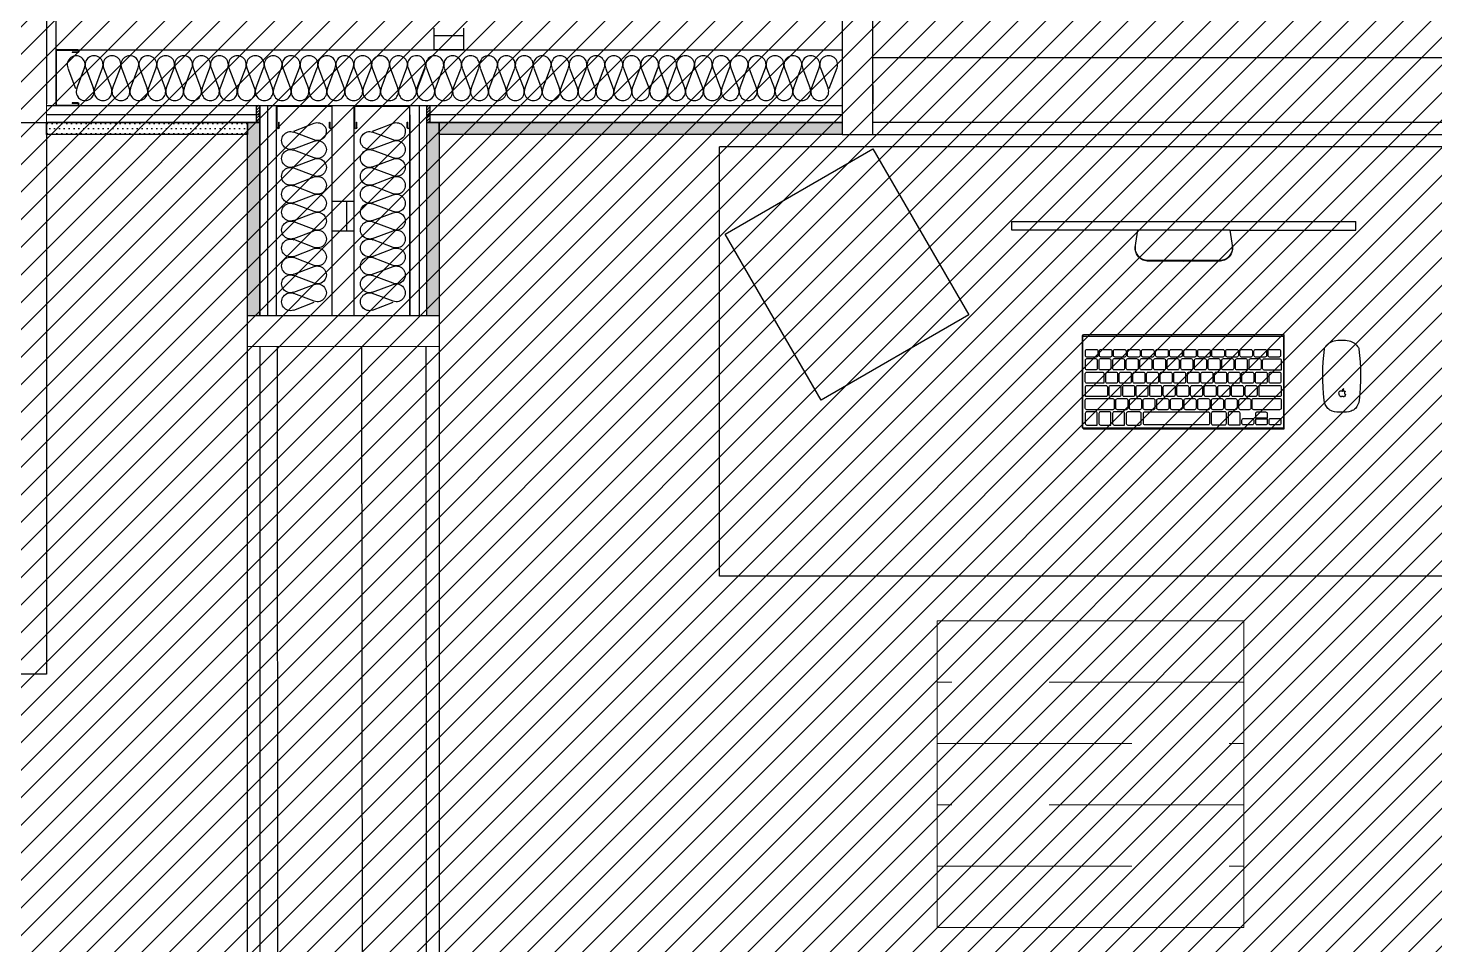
# Model space of a CAD drawing. Header units: millimetres. Extents: x 10 to 76.1, y 10 to 63.5.
# Drawn here: x 53.648 to 55.942, y 11.324 to 12.819 of the extents above; entities that cross this region are included whole.
import ezdxf

# ---------------------------------------------------------------- set-up
doc = ezdxf.new("R2010")
doc.units = ezdxf.units.MM
doc.linetypes.add('LÍNEAS_OCULTAS', pattern=[9.525, 6.35, -3.175])
for name, color, linetype in [('cad-block.com', 250, 'Continuous'), ('durlok', 3, 'Continuous'), ('equipament', 4, 'Continuous'), ('lana de vidrio', 2, 'Continuous'), ('Luces2d', 9, 'Continuous'), ('PERFILES', 2, 'Continuous'), ('Puertas2d', 3, 'Continuous'), ('Relleno', 9, 'Continuous'), ('relleno2d', 9, 'Continuous')]:
    doc.layers.add(name, color=color, linetype=linetype)
doc.layers.add('Durlok2d', color=7, linetype='Continuous', true_color=0xc2ced6)

# ---------------------------------------------------------------- blocks, each defined once
blk = doc.blocks.new('LP1-1')
at = {"layer": 'PERFILES'}
for p, q in [((-0.0964, 0.0391), (-0.0964, -0.0431)), ((0.1114, 0.0388), (0.1114, -0.0431)), ((0.0596, -0.0414), (0.0601, -0.0414)), ((0.0596, -0.0431), (0.0601, -0.0431))]:
    blk.add_line(p, q, dxfattribs=at)
at = {"layer": 'PERFILES', "color": 2}
for p, q in [((-0.0949, -0.0414), (-0.0949, 0.0386)), ((-0.0879, 0.0386), (-0.0879, 0.0185)), ((-0.0879, 0.0185), (-0.0865, 0.0185)), ((-0.0865, 0.0383), (-0.0865, 0.0185)), ((0.1015, 0.0396), (0.1015, 0.0184)), ((0.1015, 0.0184), (0.1032, 0.0184)), ((0.1032, 0.0392), (0.1032, 0.0184)), ((0.1096, -0.0414), (0.1096, 0.0392)), ((-0.0964, -0.0431), (-0.063, -0.0431)), ((-0.0949, -0.0414), (-0.063, -0.0414)), ((-0.063, -0.0414), (0.0596, -0.0414)), ((-0.063, -0.0431), (0.0596, -0.0431)), ((0.0601, -0.0414), (0.1096, -0.0414)), ((0.0601, -0.0431), (0.1114, -0.0431))]:
    blk.add_line(p, q, dxfattribs=at)
for centre, radius, start, end in [((-0.0914, 0.0387), 0.00497, 355.458, 174.5769), ((-0.0914, 0.0385), 0.00349, 0.9781, 180.2201), ((0.1065, 0.0392), 0.00497, 355.458, 174.5769), ((0.1064, 0.039), 0.00319, 3.6982, 175.1096)]:
    blk.add_arc(centre, radius, start, end, dxfattribs=at)
blk = doc.blocks.new('Logo_Apple')
at = {"color": 0}
blk.add_lwpolyline([(1573, 1035, 0.6093257), (1668, -514, -0.1315897), (1143, -1402, -0.1525315), (846, -1554, -0.1192512), (661, -1541, -0.0324125), (435, -1453, 0.1244375), (138, -1397, 0.0995387), (-239, -1497, -0.0874205), (-451, -1559, -0.191629), (-757, -1474, -0.0788772), (-1001, -1219, -0.1627306), (-1527, 270, -0.2991732), (-917, 1328, -0.2184314), (-209, 1340, 0.0175954), (9, 1258, 0.1636555), (191, 1258, 0.014854), (341, 1313, -0.0362654), (651, 1413, -0.1104414), (932, 1418, -0.0206559), (1113, 1373, -0.145423), (1502, 1122, -0.0153936), (1573, 1035)], format="xyb", dxfattribs=at)
blk.add_lwpolyline([(859, 2376, 0.4028297), (71, 1469, 0.4028895)], format="xyb", close=True, dxfattribs=at)
blk = doc.blocks.new('iMac 27_top persp_dwgmodels.com')
for p, q in [((-242.6, 44), (-242.6, 56.3)), ((65.1, 44), (-242.6, 44)), ((65.1, 44), (242.6, 44)), ((242.6, 44), (242.6, 56.3))]:
    blk.add_line(p, q)
at = {"layer": 'cad-block.com', "color": 0}
blk.add_lwpolyline([(-242.6, 56.3), (0, 56.3), (242.6, 56.3)], dxfattribs=at)
for points in [[(65.1, 44), (68.6, 19.6, -0.172549), (65.3, 8.1, -0.217529), (51.6, 0.4), (0, 0), (-51.6, 0.4, -0.217529), (-65.3, 8.1, -0.172549), (-68.6, 19.6), (-65.1, 44)], [(68.3, 21.9, -0.213296), (63.6, 6.9, -0.205349), (51.2, 1.1), (0, 1.1), (-51.2, 1.1, -0.205349), (-63.6, 6.9, -0.213296), (-68.3, 21.9)]]:
    blk.add_lwpolyline(points, format="xyb", dxfattribs=at)
for points in [[(-140.2, -236.5), (141.5, -236.5), (141.5, -103.8), (-141.5, -103.8, 0.414214), (-143.5, -105.8), (-143.5, -233.1, 0.414214)], [(233.3, -112.2, -0.198798), (246.3, -121.7, -0.10516), (247, -123.8, -0.060397), (247.5, -195.7, -0.156139), (242.2, -207.5, -0.13832), (236, -211.3, -0.081219), (222.7, -213, -0.081219), (209.4, -211.3, -0.13832), (203.2, -207.5, -0.156139), (197.9, -195.7, -0.060397), (198.4, -123.8, -0.10516), (199.1, -121.7, -0.198798), (212.1, -112.2, -0.111855)], [(-136.8, -124.4), (-123.5, -124.4, -0.414214), (-121.3, -126.6), (-121.3, -132.8, -0.414214), (-123.5, -135), (-136.8, -135, -0.414214), (-139, -132.8), (-139, -126.6, -0.414214)], [(-136.7, -137.3), (-124.4, -137.3, -0.414214), (-122.2, -139.6), (-122.2, -150.9, -0.414214), (-124.4, -153.1), (-136.7, -153.1, -0.414214), (-139, -150.9), (-139, -139.6, -0.414214)], [(-117.5, -137.3), (-105.2, -137.3, -0.414214), (-103, -139.6), (-103, -150.9, -0.414214), (-105.2, -153.1), (-117.5, -153.1, -0.414214), (-119.7, -150.9), (-119.7, -139.6, -0.414214)], [(-116.9, -124.4), (-103.7, -124.4, -0.414214), (-101.5, -126.6), (-101.5, -132.8, -0.414214), (-103.7, -135), (-116.9, -135, -0.414214), (-119.1, -132.8), (-119.1, -126.6, -0.414214)], [(-98.2, -137.3), (-85.9, -137.3, -0.414214), (-83.7, -139.6), (-83.7, -150.9, -0.414214), (-85.9, -153.1), (-98.2, -153.1, -0.414214), (-100.4, -150.9), (-100.4, -139.6, -0.414214)], [(-97.1, -124.4), (-83.8, -124.4, -0.414214), (-81.6, -126.6), (-81.6, -132.8, -0.414214), (-83.8, -135), (-97.1, -135, -0.414214), (-99.3, -132.8), (-99.3, -126.6, -0.414214)], [(-79, -137.3), (-66.7, -137.3, -0.414214), (-64.4, -139.6), (-64.4, -150.9, -0.414214), (-66.7, -153.1), (-79, -153.1, -0.414214), (-81.2, -150.9), (-81.2, -139.6, -0.414214)], [(-77.3, -124.4), (-64, -124.4, -0.414214), (-61.8, -126.6), (-61.8, -132.8, -0.414214), (-64, -135), (-77.3, -135, -0.414214), (-79.5, -132.8), (-79.5, -126.6, -0.414214)], [(-59.7, -137.3), (-47.4, -137.3, -0.414214), (-45.2, -139.6), (-45.2, -150.9, -0.414214), (-47.4, -153.1), (-59.7, -153.1, -0.414214), (-61.9, -150.9), (-61.9, -139.6, -0.414214)], [(-57.4, -124.4), (-44.2, -124.4, -0.414214), (-42, -126.6), (-42, -132.8, -0.414214), (-44.2, -135), (-57.4, -135, -0.414214), (-59.7, -132.8), (-59.7, -126.6, -0.414214)], [(-40.4, -137.3), (-28.1, -137.3, -0.414214), (-25.9, -139.6), (-25.9, -150.9, -0.414214), (-28.1, -153.1), (-40.4, -153.1, -0.414214), (-42.7, -150.9), (-42.7, -139.6, -0.414214)], [(-37.6, -124.4), (-24.4, -124.4, -0.414214), (-22.1, -126.6), (-22.1, -132.8, -0.414214), (-24.4, -135), (-37.6, -135, -0.414214), (-39.8, -132.8), (-39.8, -126.6, -0.414214)], [(-21.2, -137.3), (-8.9, -137.3, -0.414214), (-6.7, -139.6), (-6.7, -150.9, -0.414214), (-8.9, -153.1), (-21.2, -153.1, -0.414214), (-23.4, -150.9), (-23.4, -139.6, -0.414214)], [(-17.8, -124.4), (-4.5, -124.4, -0.414214), (-2.3, -126.6), (-2.3, -132.8, -0.414214), (-4.5, -135), (-17.8, -135, -0.414214), (-20, -132.8), (-20, -126.6, -0.414214)], [(-1.9, -137.3), (10.4, -137.3, -0.414214), (12.6, -139.6), (12.6, -150.9, -0.414214), (10.4, -153.1), (-1.9, -153.1, -0.414214), (-4.1, -150.9), (-4.1, -139.6, -0.414214)], [(2, -124.4), (15.3, -124.4, -0.414214), (17.5, -126.6), (17.5, -132.8, -0.414214), (15.3, -135), (2, -135, -0.414214), (-0.2, -132.8), (-0.2, -126.6, -0.414214)], [(17.3, -137.3), (29.6, -137.3, -0.414214), (31.9, -139.6), (31.9, -150.9, -0.414214), (29.6, -153.1), (17.3, -153.1, -0.414214), (15.1, -150.9), (15.1, -139.6, -0.414214)], [(21.9, -124.4), (35.1, -124.4, -0.414214), (37.3, -126.6), (37.3, -132.8, -0.414214), (35.1, -135), (21.9, -135, -0.414214), (19.7, -132.8), (19.7, -126.6, -0.414214)], [(36.6, -137.3), (48.9, -137.3, -0.414214), (51.1, -139.6), (51.1, -150.9, -0.414214), (48.9, -153.1), (36.6, -153.1, -0.414214), (34.4, -150.9), (34.4, -139.6, -0.414214)], [(41.7, -124.4), (55, -124.4, -0.414214), (57.2, -126.6), (57.2, -132.8, -0.414214), (55, -135), (41.7, -135, -0.414214), (39.5, -132.8), (39.5, -126.6, -0.414214)], [(55.8, -137.3), (68.1, -137.3, -0.414214), (70.4, -139.6), (70.4, -150.9, -0.414214), (68.1, -153.1), (55.8, -153.1, -0.414214), (53.6, -150.9), (53.6, -139.6, -0.414214)], [(61.5, -124.4), (74.8, -124.4, -0.414214), (77, -126.6), (77, -132.8, -0.414214), (74.8, -135), (61.5, -135, -0.414214), (59.3, -132.8), (59.3, -126.6, -0.414214)], [(75.1, -137.3), (87.4, -137.3, -0.414214), (89.6, -139.6), (89.6, -150.9, -0.414214), (87.4, -153.1), (75.1, -153.1, -0.414214), (72.9, -150.9), (72.9, -139.6, -0.414214)], [(81.4, -124.4), (94.6, -124.4, -0.414214), (96.8, -126.6), (96.8, -132.8, -0.414214), (94.6, -135), (81.4, -135, -0.414214), (79.1, -132.8), (79.1, -126.6, -0.414214)], [(94.4, -137.3), (106.7, -137.3, -0.414214), (108.9, -139.6), (108.9, -150.9, -0.414214), (106.7, -153.1), (94.4, -153.1, -0.414214), (92.1, -150.9), (92.1, -139.6, -0.414214)], [(101.2, -124.4), (114.4, -124.4, -0.414214), (116.7, -126.6), (116.7, -132.8, -0.414214), (114.4, -135), (101.2, -135, -0.414214), (99, -132.8), (99, -126.6, -0.414214)], [(137.3, -153.4), (113.4, -153.4, -0.414214), (111.2, -151.2), (111.2, -139.8, -0.414214), (113.4, -137.6), (135.1, -137.6, -0.414214), (137.3, -139.8)], [(121, -124.4), (134.3, -124.4, -0.414214), (136.5, -126.6), (136.5, -132.8, -0.414214), (134.3, -135), (121, -135, -0.414214), (118.8, -132.8), (118.8, -126.6, -0.414214)], [(-112.9, -172), (-136.8, -172, -0.414214), (-139.1, -169.8), (-139.1, -158.4, -0.414214), (-136.8, -156.2), (-115.2, -156.2, -0.414214), (-112.9, -158.4)], [(-108.1, -156.2), (-95.8, -156.2, -0.414214), (-93.5, -158.4), (-93.5, -169.8, -0.414214), (-95.8, -172), (-108.1, -172, -0.414214), (-110.3, -169.8), (-110.3, -158.4, -0.414214)], [(-88.8, -156.2), (-76.5, -156.2, -0.414214), (-74.3, -158.4), (-74.3, -169.8, -0.414214), (-76.5, -172), (-88.8, -172, -0.414214), (-91.1, -169.8), (-91.1, -158.4, -0.414214)], [(-69.6, -156.2), (-57.3, -156.2, -0.414214), (-55.1, -158.4), (-55.1, -169.8, -0.414214), (-57.3, -172), (-69.6, -172, -0.414214), (-71.8, -169.8), (-71.8, -158.4, -0.414214)], [(-50.4, -156.2), (-38.1, -156.2, -0.414214), (-35.9, -158.4), (-35.9, -169.8, -0.414214), (-38.1, -172), (-50.4, -172, -0.414214), (-52.6, -169.8), (-52.6, -158.4, -0.414214)], [(-31.2, -156.2), (-18.9, -156.2, -0.414214), (-16.7, -158.4), (-16.7, -169.8, -0.414214), (-18.9, -172), (-31.2, -172, -0.414214), (-33.4, -169.8), (-33.4, -158.4, -0.414214)], [(-12, -156.2), (0.3, -156.2, -0.414214), (2.5, -158.4), (2.5, -169.8, -0.414214), (0.3, -172), (-12, -172, -0.414214), (-14.2, -169.8), (-14.2, -158.4, -0.414214)], [(7.2, -156.2), (19.5, -156.2, -0.414214), (21.8, -158.4), (21.8, -169.8, -0.414214), (19.5, -172), (7.2, -172, -0.414214), (5, -169.8), (5, -158.4, -0.414214)], [(26.5, -156.2), (38.8, -156.2, -0.414214), (41, -158.4), (41, -169.8, -0.414214), (38.8, -172), (26.5, -172, -0.414214), (24.2, -169.8), (24.2, -158.4, -0.414214)], [(45.7, -156.2), (58, -156.2, -0.414214), (60.2, -158.4), (60.2, -169.8, -0.414214), (58, -172), (45.7, -172, -0.414214), (43.4, -169.8), (43.4, -158.4, -0.414214)], [(64.9, -156.2), (77.2, -156.2, -0.414214), (79.4, -158.4), (79.4, -169.8, -0.414214), (77.2, -172), (64.9, -172, -0.414214), (62.7, -169.8), (62.7, -158.4, -0.414214)], [(84.1, -156.2), (96.4, -156.2, -0.414214), (98.6, -158.4), (98.6, -169.8, -0.414214), (96.4, -172), (84.1, -172, -0.414214), (81.9, -169.8), (81.9, -158.4, -0.414214)], [(103.3, -156.2), (115.6, -156.2, -0.414214), (117.8, -158.4), (117.8, -169.8, -0.414214), (115.6, -172), (103.3, -172, -0.414214), (101.1, -169.8), (101.1, -158.4, -0.414214)], [(122.5, -156.2), (134.8, -156.2, -0.414214), (137, -158.4), (137, -169.8, -0.414214), (134.8, -172), (122.5, -172, -0.414214), (120.3, -169.8), (120.3, -158.4, -0.414214)], [(-110.1, -190.9), (-139, -190.9), (-139, -177.3, -0.414214), (-136.7, -175), (-110.1, -175, -0.414214), (-107.9, -177.3), (-107.9, -188.7, -0.414214)], [(-103.4, -175.1), (-91.1, -175.1, -0.414214), (-88.8, -177.3), (-88.8, -188.6, -0.414214), (-91.1, -190.8), (-103.4, -190.8, -0.414214), (-105.6, -188.6), (-105.6, -177.3, -0.414214)], [(-84.1, -175.1), (-71.8, -175.1, -0.414214), (-69.5, -177.3), (-69.5, -188.6, -0.414214), (-71.8, -190.8), (-84.1, -190.8, -0.414214), (-86.3, -188.6), (-86.3, -177.3, -0.414214)], [(-65.2, -175.1), (-52.9, -175.1, -0.414214), (-50.6, -177.3), (-50.6, -188.6, -0.414214), (-52.9, -190.8), (-65.2, -190.8, -0.414214), (-67.4, -188.6), (-67.4, -177.3, -0.414214)], [(-45.9, -175.1), (-33.6, -175.1, -0.414214), (-31.3, -177.3), (-31.3, -188.6, -0.414214), (-33.6, -190.8), (-45.9, -190.8, -0.414214), (-48.1, -188.6), (-48.1, -177.3, -0.414214)], [(-26.9, -175.1), (-14.6, -175.1, -0.414214), (-12.4, -177.3), (-12.4, -188.6, -0.414214), (-14.6, -190.8), (-26.9, -190.8, -0.414214), (-29.1, -188.6), (-29.1, -177.3, -0.414214)], [(-7.6, -175.1), (4.7, -175.1, -0.414214), (6.9, -177.3), (6.9, -188.6, -0.414214), (4.7, -190.8), (-7.6, -190.8, -0.414214), (-9.8, -188.6), (-9.8, -177.3, -0.414214)], [(11.7, -175.1), (24, -175.1, -0.414214), (26.2, -177.3), (26.2, -188.6, -0.414214), (24, -190.8), (11.7, -190.8, -0.414214), (9.5, -188.6), (9.5, -177.3, -0.414214)], [(31, -175.1), (43.3, -175.1, -0.414214), (45.5, -177.3), (45.5, -188.6, -0.414214), (43.3, -190.8), (31, -190.8, -0.414214), (28.8, -188.6), (28.8, -177.3, -0.414214)], [(50.3, -175.1), (62.6, -175.1, -0.414214), (64.8, -177.3), (64.8, -188.6, -0.414214), (62.6, -190.8), (50.3, -190.8, -0.414214), (48, -188.6), (48, -177.3, -0.414214)], [(69.6, -175.1), (81.9, -175.1, -0.414214), (84.1, -177.3), (84.1, -188.6, -0.414214), (81.9, -190.8), (69.6, -190.8, -0.414214), (67.3, -188.6), (67.3, -177.3, -0.414214)], [(88.9, -175.1), (101.2, -175.1, -0.414214), (103.4, -177.3), (103.4, -188.6, -0.414214), (101.2, -190.8), (88.9, -190.8, -0.414214), (86.6, -188.6), (86.6, -177.3, -0.414214)], [(135.1, -190.9), (106.2, -190.9), (106.2, -177.2, -0.414214), (108.5, -175), (135.1, -175, -0.414214), (137.3, -177.2), (137.3, -188.7, -0.414214)], [(-100.3, -209.4), (-136.8, -209.4, -0.414214), (-139.1, -207.2), (-139.1, -195.8, -0.414214), (-136.8, -193.6), (-100.3, -193.6, -0.414214), (-98.1, -195.8), (-98.1, -207.2, -0.414214)], [(-93.8, -193.6), (-81.5, -193.6, -0.414214), (-79.2, -195.8), (-79.2, -207.2, -0.414214), (-81.5, -209.4), (-93.8, -209.4, -0.414214), (-96, -207.2), (-96, -195.8, -0.414214)], [(-74.5, -193.6), (-62.2, -193.6, -0.414214), (-59.9, -195.8), (-59.9, -207.2, -0.414214), (-62.2, -209.4), (-74.5, -209.4, -0.414214), (-76.7, -207.2), (-76.7, -195.8, -0.414214)], [(-55.2, -193.6), (-42.9, -193.6, -0.414214), (-40.7, -195.8), (-40.7, -207.2, -0.414214), (-42.9, -209.4), (-55.2, -209.4, -0.414214), (-57.4, -207.2), (-57.4, -195.8, -0.414214)], [(-35.9, -193.6), (-23.6, -193.6, -0.414214), (-21.4, -195.8), (-21.4, -207.2, -0.414214), (-23.6, -209.4), (-35.9, -209.4, -0.414214), (-38.1, -207.2), (-38.1, -195.8, -0.414214)], [(-16.6, -193.6), (-4.3, -193.6, -0.414214), (-2.1, -195.8), (-2.1, -207.2, -0.414214), (-4.3, -209.4), (-16.6, -209.4, -0.414214), (-18.8, -207.2), (-18.8, -195.8, -0.414214)], [(2.7, -193.6), (15, -193.6, -0.414214), (17.2, -195.8), (17.2, -207.2, -0.414214), (15, -209.4), (2.7, -209.4, -0.414214), (0.5, -207.2), (0.5, -195.8, -0.414214)], [(22, -193.6), (34.3, -193.6, -0.414214), (36.5, -195.8), (36.5, -207.2, -0.414214), (34.3, -209.4), (22, -209.4, -0.414214), (19.8, -207.2), (19.8, -195.8, -0.414214)], [(41.3, -193.6), (53.6, -193.6, -0.414214), (55.8, -195.8), (55.8, -207.2, -0.414214), (53.6, -209.4), (41.3, -209.4, -0.414214), (39.1, -207.2), (39.1, -195.8, -0.414214)], [(60.6, -193.6), (72.9, -193.6, -0.414214), (75.1, -195.8), (75.1, -207.2, -0.414214), (72.9, -209.4), (60.6, -209.4, -0.414214), (58.4, -207.2), (58.4, -195.8, -0.414214)], [(79.9, -193.6), (92.2, -193.6, -0.414214), (94.4, -195.8), (94.4, -207.2, -0.414214), (92.2, -209.4), (79.9, -209.4, -0.414214), (77.7, -207.2), (77.7, -195.8, -0.414214)], [(135.2, -209.3), (98.7, -209.3, -0.414214), (96.4, -207.1), (96.4, -195.7, -0.414214), (98.7, -193.5), (135.2, -193.5, -0.414214), (137.4, -195.7), (137.4, -207.1, -0.414214)], [(-124.6, -212.3), (-136.9, -212.3, 0.414214), (-139.1, -214.5), (-139.1, -228.8, 0.414214), (-136.9, -231.1), (-122.3, -231.1), (-122.3, -214.5, 0.414214)], [(-105.2, -212.3), (-117.6, -212.3, 0.414214), (-119.8, -214.5), (-119.8, -228.8, 0.414214), (-117.6, -231.1), (-103, -231.1), (-103, -214.5, 0.414214)], [(-85.9, -212.3), (-98.3, -212.3, 0.414214), (-100.5, -214.5), (-100.5, -228.8, 0.414214), (-98.3, -231.1), (-83.7, -231.1), (-83.7, -214.5, 0.414214)], [(-79.1, -231), (-62.3, -231, 0.414214), (-60.1, -228.8), (-60.1, -214.7, 0.414214), (-62.3, -212.5), (-79.1, -212.5, 0.414214), (-81.3, -214.7), (-81.3, -228.8, 0.414214)], [(34.2, -230.8), (-54.8, -230.8, -0.414214), (-57.1, -228.6), (-57.1, -214.6, -0.414214), (-54.8, -212.4), (34.2, -212.4, -0.414214), (36.4, -214.6), (36.4, -228.6, -0.414214)], [(41, -230.7), (57.8, -230.7, 0.414214), (60, -228.5), (60, -214.4, 0.414214), (57.8, -212.2), (41, -212.2, 0.414214), (38.7, -214.4), (38.7, -228.5, 0.414214)], [(77.1, -212.1), (64.8, -212.1, 0.414214), (62.5, -214.4), (62.5, -228.7, 0.414214), (64.8, -230.9), (79.4, -230.9), (79.4, -214.4, 0.414214)], [(117.6, -221.1), (101.4, -221.1), (101.4, -214.7, -0.414214), (103.6, -212.4), (115.4, -212.4, -0.414214), (117.6, -214.7)], [(84.2, -221.8), (96.5, -221.8, -0.414214), (98.7, -224), (98.7, -228.6, -0.414214), (96.5, -230.8), (84.2, -230.8, -0.414214), (82, -228.6), (82, -224, -0.414214)], [(115.4, -230.8), (103.6, -230.8, -0.414214), (101.4, -228.6), (101.4, -222.2), (117.7, -222.2), (117.7, -228.6, -0.414214)], [(122.6, -221.8), (134.9, -221.8, -0.414214), (137.1, -224), (137.1, -228.6, -0.414214), (134.9, -230.9), (122.6, -230.9, -0.414214), (120.4, -228.6), (120.4, -224, -0.414214)]]:
    blk.add_lwpolyline(points, format="xyb", close=True, dxfattribs=at)
blk.add_lwpolyline([(-142.6, -105.6), (140.6, -105.6), (140.6, -235.5), (-142.6, -235.5)], close=True, dxfattribs=at)
at = {"layer": 'cad-block.com', "color": 0, "xscale": 0.002856511494637426, "yscale": 0.002856511494637426, "zscale": 0.002856511494637426}
blk.add_blockref('Logo_Apple', (223.3, -186.6), dxfattribs=at)

msp = doc.modelspace()

# ---------------------------------------------------------------- hatches: boundary and pattern name
at = {"extrusion": (-1.22465e-16, 0, -1)}
h = msp.add_hatch(dxfattribs=at)
h.set_pattern_fill('ANSI31', color=256, scale=0.001, angle=90)
h.set_pattern_definition([(135, (-64.5248455, -11.2364085), (-0.00224506403, -0.00224506403), [])])
h.paths.add_polyline_path([(-54.0256, 12.665), (-54.0206, 12.665), (-54.0206, 12.6925), (-54.0256, 12.6925)])
h = msp.add_hatch(dxfattribs=at)
h.set_pattern_fill('ANSI31', color=256, scale=0.001, angle=90)
h.set_pattern_definition([(135, (-64.8023455, -11.2364482), (-0.00224506403, -0.00224506403), [])])
h.paths.add_polyline_path([(-54.3031, 12.665), (-54.2981, 12.665), (-54.2981, 12.6925), (-54.3031, 12.6925)])
at = {"layer": 'Relleno'}
h = msp.add_hatch(dxfattribs=at)
h.set_pattern_fill('DOTS', color=256, scale=0.005)
h.set_pattern_definition([(360, (43.523086, 23.164241), (0.00396875, 0.0079375), [0, -0.0079375])])
h.paths.add_polyline_path([(53.6781, 12.645), (53.6781, 12.665), (54.0056, 12.665), (54.0056, 12.645)])
h = msp.add_hatch(dxfattribs=at)
h.set_pattern_fill('DOTS', color=256, scale=0.005, angle=90)
h.set_pattern_definition([(90, (43.506345, 0.3443), (-0.0079375, 0.00396875), [0, -0.0079375])])
h.paths.add_polyline_path([(54.0056, 12.35), (54.0256, 12.35), (54.0256, 12.665), (54.0056, 12.665)])
h.paths.add_polyline_path([(54.0256, 10.85), (54.0056, 10.85), (54.0056, 10.4993), (54.0256, 10.4993)])
h = msp.add_hatch(dxfattribs=at)
h.set_pattern_fill('DOTS', color=256, scale=0.005, angle=90)
h.set_pattern_definition([(90, (43.798845, 0.3443), (-0.0079375, 0.00396875), [0, -0.0079375])])
h.paths.add_polyline_path([(54.2981, 12.35), (54.3181, 12.35), (54.3181, 12.665), (54.2981, 12.665)])
h.paths.add_polyline_path([(54.3181, 10.85), (54.2981, 10.85), (54.2981, 10.4993), (54.3181, 10.4993)])
h = msp.add_hatch(dxfattribs=at)
h.set_pattern_fill('DOTS', color=256, scale=0.005)
h.set_pattern_definition([(360, (44.163086, 23.164241), (0.00396875, 0.0079375), [0, -0.0079375])])
h.paths.add_polyline_path([(54.9756, 12.645), (54.9756, 12.665), (54.3181, 12.665), (54.3181, 12.645)])
h.paths.add_polyline_path([(56.9756, 12.665), (56.9756, 12.645), (58.2831, 12.645), (58.2831, 12.665)])
at = {"layer": 'relleno2d'}
h = msp.add_hatch(dxfattribs=at)
h.set_pattern_fill('ANSI31', color=256, scale=0.01)
h.paths.add_polyline_path([(59.6881, 11.705), (59.4831, 11.705), (59.4831, 17.785), (59.6881, 17.785)])
edge = h.paths.add_edge_path(flags=17)
edge.add_line((59.6881, 18.975), (59.4831, 18.975))
edge.add_line((59.4831, 18.975), (59.4831, 19.035))
edge.add_line((59.4831, 19.035), (58.9931, 19.035))
edge.add_line((58.9931, 19.035), (58.9931, 19.475))
edge.add_line((58.9931, 19.475), (50.9148, 19.475))
edge.add_arc((50.6231, 19.545), 0.3, 193.4934, 346.5066, ccw=False)
edge.add_line((50.3314, 19.475), (50.1581, 19.475))
edge.add_line((50.1581, 19.475), (50.0231, 19.475))
edge.add_line((50.0231, 19.475), (49.9531, 19.475))
edge.add_line((49.9531, 19.475), (49.9531, 19.68))
edge.add_line((49.9531, 19.68), (59.6881, 19.68))
edge.add_line((59.6881, 19.68), (59.6881, 18.975))
edge = h.paths.add_edge_path(flags=17)
edge.add_line((59.6881, 18.975), (59.4831, 18.975))
edge.add_line((59.4831, 18.975), (59.4831, 19.035))
edge.add_line((58.9931, 19.035), (59.4831, 19.035))
edge.add_line((58.9931, 19.475), (58.9931, 19.035))
edge.add_line((50.9148, 19.475), (58.9931, 19.475))
edge.add_arc((50.6231, 19.545), 0.3, 193.4934, 346.5066)
edge.add_line((50.3314, 19.475), (50.1581, 19.475))
edge.add_line((50.1581, 19.475), (50.0231, 19.475))
edge.add_line((49.9531, 19.475), (50.0231, 19.475))
edge.add_line((49.9531, 19.68), (49.9531, 19.475))
edge.add_line((59.6881, 19.68), (49.9531, 19.68))
edge.add_line((59.6881, 19.68), (59.6881, 18.975))
edge = h.paths.add_edge_path()
edge.add_line((49.9531, 10), (59.6881, 10))
edge.add_line((50.1581, 10.205), (50.9148, 10.205))
edge.add_line((59.4831, 10.205), (50.9148, 10.205))
edge.add_line((59.4831, 10.205), (59.4831, 10.805))
edge.add_line((59.6881, 10), (59.6881, 10.805))
edge.add_line((59.4831, 10.805), (59.6881, 10.805))
edge.add_line((50.1581, 19.475), (50.1881, 19.475))

# ---------------------------------------------------------------- linework, layer by layer
at = {"color": 3}
for p, q in [((54.3103, 12.8065), (54.3103, 12.8184)), ((54.3103, 12.7833), (54.3103, 12.8065)), ((54.3103, 12.8065), (54.3583, 12.8065)), ((54.3583, 12.7833), (54.3583, 12.8184)), ((54.3583, 12.7833), (54.3103, 12.7833)), ((54.1439, 12.4884), (54.1439, 12.5364)), ((54.1439, 12.5364), (54.167, 12.5364)), ((54.167, 12.5364), (54.167, 12.4884)), ((54.167, 12.5364), (54.1789, 12.5364)), ((54.1439, 12.4884), (54.179, 12.4884))]:
    msp.add_line(p, q, dxfattribs=at)
at = {"linetype": 'Continuous', "extrusion": (1, -1.83697e-16, 0)}
msp.add_line((53.6781, 12.6925), (54.0256, 12.6925), dxfattribs=at)
msp.add_line((54.0256, 12.6775), (53.6781, 12.6775))
at = {"extrusion": (-1.22465e-16, 0, -1)}
for points in [[(-54.0256, 12.665), (-54.0206, 12.665), (-54.0206, 12.6925), (-54.0256, 12.6925)], [(-54.3031, 12.665), (-54.2981, 12.665), (-54.2981, 12.6925), (-54.3031, 12.6925)]]:
    msp.add_lwpolyline(points, close=True, dxfattribs=at)
at = {"color": 1}
msp.add_lwpolyline([(53.6781, 12.645), (53.6781, 12.665), (54.0056, 12.665), (54.0056, 12.645)], close=True, dxfattribs=at)
for points in [[(54.0056, 12.35), (54.0056, 12.665), (54.0256, 12.665), (54.0256, 12.35)], [(54.2981, 12.35), (54.2981, 12.665), (54.3181, 12.665), (54.3181, 12.35)], [(54.9756, 12.645), (54.3181, 12.645), (54.3181, 12.665), (54.9756, 12.665)]]:
    msp.add_lwpolyline(points, dxfattribs=at)
at = {"layer": 'durlok'}
for p, q in [((54.9756, 12.9575), (54.9756, 12.645)), ((55.0256, 12.645), (55.0256, 12.9575)), ((56.9256, 12.7703), (55.0256, 12.7703)), ((55.0256, 12.725), (55.0256, 12.695)), ((56.9256, 12.665), (55.0256, 12.665)), ((54.9756, 12.645), (56.9756, 12.645)), ((54.0056, 12.35), (54.3181, 12.35)), ((54.0056, 10.85), (54.0056, 12.35)), ((54.3181, 12.35), (54.3181, 10.85)), ((54.0056, 12.2997), (54.3181, 12.3)), ((54.0256, 12.2998), (54.0256, 10.9)), ((54.0556, 10.9), (54.0544, 12.2998)), ((54.1916, 12.2999), (54.1928, 10.9)), ((54.2981, 10.9), (54.2969, 12.3))]:
    msp.add_line(p, q, dxfattribs=at)
at = {"layer": 'durlok', "linetype": 'Continuous'}
for p, q in [((53.6781, 12.9375), (53.6781, 12.695)), ((53.6931, 12.91), (53.6931, 12.695)), ((53.6931, 12.7833), (54.9756, 12.7833)), ((54.0256, 12.35), (54.0256, 12.6925)), ((54.0256, 12.6925), (54.2981, 12.6925)), ((54.2981, 12.35), (54.2981, 12.6925)), ((54.9756, 12.6775), (54.2981, 12.6775)), ((54.9756, 12.665), (54.2981, 12.665))]:
    msp.add_line(p, q, dxfattribs=at)
at = {"layer": 'durlok', "linetype": 'Continuous', "extrusion": (-1.22465e-16, 0, -1)}
for p, q in [((54.0381, 12.6925), (54.0381, 12.35)), ((54.1439, 12.35), (54.1439, 12.6925)), ((54.1797, 12.35), (54.1797, 12.6925)), ((54.2856, 12.6925), (54.2856, 12.35))]:
    msp.add_line(p, q, dxfattribs=at)
at = {"layer": 'durlok', "linetype": 'Continuous', "extrusion": (0, 1, 0)}
for p, q in [((54.0531, 12.35), (54.0531, 12.6925)), ((54.2706, 12.35), (54.2706, 12.6925)), ((54.2706, 12.6775), (54.2706, 12.35))]:
    msp.add_line(p, q, dxfattribs=at)
at = {"layer": 'durlok', "linetype": 'Continuous', "extrusion": (1, -1.83697e-16, 0)}
msp.add_line((54.2981, 12.6925), (54.9756, 12.6925), dxfattribs=at)
at = {"layer": 'Durlok2d', "color": 6, "linetype": 'Continuous', "lineweight": 0}
msp.add_line((53.6781, 12.665), (53.6781, 12.695), dxfattribs=at)
at = {"layer": 'Durlok2d', "color": 6, "linetype": 'Continuous'}
msp.add_line((54.0256, 12.665), (53.6781, 12.665), dxfattribs=at)
at = {"layer": 'equipament'}
for p, q in [((55.9756, 12.625), (54.7756, 12.625)), ((54.7756, 11.925), (54.7756, 12.625)), ((57.1756, 11.925), (54.7756, 11.925))]:
    msp.add_line(p, q, dxfattribs=at)
msp.add_lwpolyline([(54.7848, 12.4829), (55.0256, 12.6219), (55.182, 12.351), (54.9412, 12.2119)], close=True, dxfattribs=at)
at = {"layer": 'lana de vidrio', "color": 2}
for p, q in [((53.7127, 12.7537), (53.7254, 12.7203)), ((53.7273, 12.7205), (53.74, 12.754)), ((53.7273, 12.7203), (53.74, 12.7537)), ((53.7419, 12.754), (53.7546, 12.7205)), ((53.7419, 12.7537), (53.7546, 12.7203)), ((53.7565, 12.7205), (53.7692, 12.754)), ((53.7711, 12.754), (53.7838, 12.7205)), ((53.7857, 12.7205), (53.7984, 12.754)), ((53.8003, 12.754), (53.813, 12.7205)), ((53.8149, 12.7205), (53.8276, 12.754)), ((53.8295, 12.754), (53.8422, 12.7205)), ((53.8441, 12.7205), (53.8568, 12.754)), ((53.8587, 12.754), (53.8714, 12.7205)), ((53.8733, 12.7205), (53.886, 12.754)), ((53.8879, 12.754), (53.9006, 12.7205)), ((53.9025, 12.7205), (53.9152, 12.754)), ((53.9171, 12.754), (53.9298, 12.7205)), ((53.9317, 12.7205), (53.9444, 12.754)), ((53.9463, 12.754), (53.959, 12.7205)), ((53.9609, 12.7205), (53.9736, 12.754)), ((53.9755, 12.754), (53.9882, 12.7205)), ((53.9901, 12.7205), (54.0028, 12.754)), ((54.0047, 12.754), (54.0174, 12.7205)), ((54.0193, 12.7205), (54.032, 12.754)), ((54.0339, 12.754), (54.0466, 12.7205)), ((54.0485, 12.7205), (54.0612, 12.754)), ((54.0631, 12.754), (54.0758, 12.7205)), ((54.0777, 12.7205), (54.0904, 12.754)), ((54.0923, 12.754), (54.105, 12.7205)), ((54.1069, 12.7205), (54.1196, 12.754)), ((54.1215, 12.754), (54.1342, 12.7205)), ((54.1361, 12.7205), (54.1488, 12.754)), ((54.1507, 12.754), (54.1634, 12.7205)), ((54.1653, 12.7205), (54.178, 12.754)), ((54.1799, 12.754), (54.1926, 12.7205)), ((54.1945, 12.7205), (54.2072, 12.754)), ((54.2091, 12.754), (54.2218, 12.7205)), ((54.2237, 12.7205), (54.2364, 12.754)), ((54.2383, 12.754), (54.251, 12.7205)), ((54.2529, 12.7205), (54.2656, 12.754)), ((54.2675, 12.754), (54.2802, 12.7205)), ((54.2821, 12.7205), (54.2907, 12.7432)), ((54.2829, 12.7203), (54.2915, 12.7429)), ((54.2907, 12.7432), (54.2948, 12.754)), ((54.2915, 12.7429), (54.2956, 12.7537)), ((54.2975, 12.7537), (54.3102, 12.7203)), ((54.3121, 12.7203), (54.3248, 12.7537)), ((54.3267, 12.7537), (54.3394, 12.7203)), ((54.3413, 12.7203), (54.354, 12.7537)), ((54.3559, 12.7537), (54.3686, 12.7203)), ((54.3705, 12.7203), (54.3832, 12.7537)), ((54.3851, 12.7537), (54.3978, 12.7203)), ((54.3997, 12.7203), (54.4124, 12.7537)), ((54.4143, 12.7537), (54.427, 12.7203)), ((54.4289, 12.7203), (54.4416, 12.7537)), ((54.4435, 12.7537), (54.4562, 12.7203)), ((54.4581, 12.7203), (54.4708, 12.7537)), ((54.4727, 12.7537), (54.4854, 12.7203)), ((54.4873, 12.7203), (54.5, 12.7537)), ((54.5019, 12.7537), (54.5146, 12.7203)), ((54.5165, 12.7203), (54.5292, 12.7537)), ((54.5311, 12.7537), (54.5438, 12.7203)), ((54.5457, 12.7203), (54.5584, 12.7537)), ((54.5603, 12.7537), (54.573, 12.7203)), ((54.5749, 12.7203), (54.5876, 12.7537)), ((54.5895, 12.7537), (54.6022, 12.7203)), ((54.6041, 12.7203), (54.6168, 12.7537)), ((54.6187, 12.7537), (54.6314, 12.7203)), ((54.6333, 12.7203), (54.646, 12.7537)), ((54.6479, 12.7537), (54.6606, 12.7203)), ((54.6625, 12.7205), (54.6752, 12.754)), ((54.6625, 12.7203), (54.6752, 12.7537)), ((54.6771, 12.754), (54.6898, 12.7205)), ((54.6771, 12.7537), (54.6898, 12.7203)), ((54.6917, 12.7205), (54.7044, 12.754)), ((54.7063, 12.754), (54.719, 12.7205)), ((54.7209, 12.7205), (54.7336, 12.754)), ((54.7355, 12.754), (54.7482, 12.7205)), ((54.7501, 12.7205), (54.7628, 12.754)), ((54.7647, 12.754), (54.7774, 12.7205)), ((54.7793, 12.7205), (54.792, 12.754)), ((54.7939, 12.754), (54.8066, 12.7205)), ((54.8085, 12.7205), (54.8212, 12.754)), ((54.8231, 12.754), (54.8358, 12.7205)), ((54.8377, 12.7205), (54.8504, 12.754)), ((54.8523, 12.754), (54.865, 12.7205)), ((54.8669, 12.7205), (54.8796, 12.754)), ((54.8815, 12.754), (54.8942, 12.7205)), ((54.8961, 12.7205), (54.9088, 12.754)), ((54.9108, 12.754), (54.9234, 12.7205)), ((54.9254, 12.7205), (54.9381, 12.754)), ((54.94, 12.754), (54.9527, 12.7205)), ((54.9546, 12.7205), (54.9673, 12.754))]:
    msp.add_line(p, q, dxfattribs=at)
at = {"layer": 'lana de vidrio', "color": 2, "extrusion": (-1.22465e-16, 0, -1)}
for p, q in [((54.0811, 12.6509), (54.1038, 12.6595)), ((54.1146, 12.6363), (54.0811, 12.649)), ((54.1038, 12.6595), (54.1145, 12.6636)), ((54.2098, 12.6509), (54.2325, 12.6595)), ((54.2433, 12.6363), (54.2098, 12.649)), ((54.2325, 12.6595), (54.2433, 12.6636)), ((54.0811, 12.6217), (54.1146, 12.6344)), ((54.1146, 12.6071), (54.0811, 12.6198)), ((54.2098, 12.6217), (54.2433, 12.6344)), ((54.2433, 12.6071), (54.2098, 12.6198)), ((54.0811, 12.5925), (54.1146, 12.6052)), ((54.2098, 12.5925), (54.2433, 12.6052)), ((54.1146, 12.5779), (54.0811, 12.5906)), ((54.0811, 12.5633), (54.1146, 12.576)), ((54.2433, 12.5779), (54.2098, 12.5906)), ((54.2098, 12.5633), (54.2433, 12.576)), ((54.1146, 12.5487), (54.0811, 12.5614)), ((54.2433, 12.5487), (54.2098, 12.5614)), ((54.0811, 12.5341), (54.1146, 12.5468)), ((54.1146, 12.5195), (54.0811, 12.5322)), ((54.2098, 12.5341), (54.2433, 12.5468)), ((54.2433, 12.5195), (54.2098, 12.5322)), ((54.0811, 12.5049), (54.1146, 12.5176)), ((54.2098, 12.5049), (54.2433, 12.5176)), ((54.1146, 12.4903), (54.0811, 12.503)), ((54.0811, 12.4757), (54.1146, 12.4884)), ((54.2433, 12.4903), (54.2098, 12.503)), ((54.2098, 12.4757), (54.2433, 12.4884)), ((54.1146, 12.4611), (54.0811, 12.4738)), ((54.0811, 12.4465), (54.1146, 12.4592)), ((54.2433, 12.4611), (54.2098, 12.4738)), ((54.2098, 12.4465), (54.2433, 12.4592)), ((54.1146, 12.4319), (54.0811, 12.4446)), ((54.2433, 12.4319), (54.2098, 12.4446)), ((54.0811, 12.4173), (54.1146, 12.43)), ((54.1146, 12.4027), (54.0811, 12.4154)), ((54.2098, 12.4173), (54.2433, 12.43)), ((54.2433, 12.4027), (54.2098, 12.4154)), ((54.0811, 12.3881), (54.1146, 12.4008)), ((54.2098, 12.3881), (54.2433, 12.4008)), ((54.1146, 12.3735), (54.0811, 12.3862)), ((54.0811, 12.3589), (54.1146, 12.3716)), ((54.2433, 12.3735), (54.2098, 12.3862)), ((54.2098, 12.3589), (54.2433, 12.3716))]:
    msp.add_line(p, q, dxfattribs=at)
at = {"layer": 'lana de vidrio', "color": 2}
for centre, start, end in [((53.7263, 12.7589), 339.2034, 200.7966), ((53.7555, 12.7592), 339.2034, 200.7966), ((53.7847, 12.7592), 339.2034, 200.7966), ((53.8139, 12.7592), 339.2034, 200.7966), ((53.8431, 12.7592), 339.2034, 200.7966), ((53.8723, 12.7592), 339.2034, 200.7966), ((53.9015, 12.7592), 339.2034, 200.7966), ((53.9307, 12.7592), 339.2034, 200.7966), ((53.9599, 12.7592), 339.2034, 200.7966), ((53.9891, 12.7592), 339.2034, 200.7966), ((54.0184, 12.7592), 339.2034, 200.7966), ((54.0476, 12.7592), 339.2034, 200.7966), ((54.0768, 12.7592), 339.2034, 200.7966), ((54.106, 12.7592), 339.2034, 200.7966), ((54.1352, 12.7592), 339.2034, 200.7966), ((54.1644, 12.7592), 339.2034, 200.7966), ((54.1936, 12.7592), 339.2034, 200.7966), ((54.2228, 12.7592), 339.2034, 200.7966), ((54.252, 12.7592), 339.2034, 200.7966), ((54.2812, 12.7592), 49.145, 200.7966), ((54.2812, 12.7591), 339.2034, 49.1205), ((54.3111, 12.7589), 339.2034, 200.7966), ((54.3403, 12.7589), 339.2034, 200.7966), ((54.3695, 12.7589), 339.2034, 200.7966), ((54.3987, 12.7589), 339.2034, 200.7966), ((54.4279, 12.7589), 339.2034, 200.7966), ((54.4571, 12.7589), 339.2034, 200.7966), ((54.4863, 12.7589), 339.2034, 200.7966), ((54.5156, 12.7589), 339.2034, 200.7966), ((54.5448, 12.7589), 339.2034, 200.7966), ((54.574, 12.7589), 339.2034, 200.7966), ((54.6032, 12.7589), 339.2034, 200.7966), ((54.6324, 12.7589), 339.2034, 200.7966), ((54.6616, 12.7589), 339.2034, 200.7966), ((54.6908, 12.7592), 339.2034, 200.7966), ((54.72, 12.7592), 339.2034, 200.7966), ((54.7492, 12.7592), 339.2034, 200.7966), ((54.7784, 12.7592), 339.2034, 200.7966), ((54.8076, 12.7592), 339.2034, 200.7966), ((54.8368, 12.7592), 339.2034, 200.7966), ((54.866, 12.7592), 339.2034, 200.7966), ((54.8952, 12.7592), 339.2034, 200.7966), ((54.9244, 12.7592), 339.2034, 200.7966), ((54.9536, 12.7592), 339.2034, 200.7966), ((53.7409, 12.7153), 159.2034, 20.7966), ((53.7409, 12.7151), 159.2034, 20.7966), ((53.7701, 12.7153), 159.2034, 20.7966), ((53.7993, 12.7153), 159.2034, 20.7966), ((53.8285, 12.7153), 159.2034, 20.7966), ((53.8577, 12.7153), 159.2034, 20.7966), ((53.8869, 12.7153), 159.2034, 20.7966), ((53.9161, 12.7153), 159.2034, 20.7966), ((53.9453, 12.7153), 159.2034, 20.7966), ((53.9745, 12.7153), 159.2034, 20.7966), ((54.0038, 12.7153), 159.2034, 20.7966), ((54.033, 12.7153), 159.2034, 20.7966), ((54.0622, 12.7153), 159.2034, 20.7966), ((54.0914, 12.7153), 159.2034, 20.7966), ((54.1206, 12.7153), 159.2034, 20.7966), ((54.1498, 12.7153), 159.2034, 20.7966), ((54.179, 12.7153), 159.2034, 20.7966), ((54.2082, 12.7153), 159.2034, 20.7966), ((54.2374, 12.7153), 159.2034, 20.7966), ((54.2666, 12.7153), 159.2034, 20.7966), ((54.2965, 12.7151), 159.2034, 249.7661), ((54.2965, 12.7151), 249.7858, 20.7966), ((54.3257, 12.7151), 159.2034, 20.7966), ((54.3549, 12.7151), 159.2034, 20.7966), ((54.3841, 12.7151), 159.2034, 20.7966), ((54.4133, 12.7151), 159.2034, 20.7966), ((54.4425, 12.7151), 159.2034, 20.7966), ((54.4717, 12.7151), 159.2034, 20.7966), ((54.501, 12.7151), 159.2034, 20.7966), ((54.5302, 12.7151), 159.2034, 20.7966), ((54.5594, 12.7151), 159.2034, 20.7966), ((54.5886, 12.7151), 159.2034, 20.7966), ((54.6178, 12.7151), 159.2034, 20.7966), ((54.647, 12.7151), 159.2034, 20.7966), ((54.6762, 12.7153), 159.2034, 20.7966), ((54.6762, 12.7151), 159.2034, 20.7966), ((54.7054, 12.7153), 159.2034, 20.7966), ((54.7346, 12.7153), 159.2034, 20.7966), ((54.7638, 12.7153), 159.2034, 20.7966), ((54.793, 12.7153), 159.2034, 20.7966), ((54.8222, 12.7153), 159.2034, 20.7966), ((54.8514, 12.7153), 159.2034, 20.7966), ((54.8806, 12.7153), 159.2034, 20.7966), ((54.9098, 12.7153), 159.2034, 20.7966), ((54.939, 12.7153), 159.2034, 20.7966)]:
    msp.add_arc(centre, 0.0146, start, end, dxfattribs=at)
at = {"layer": 'lana de vidrio', "color": 2, "extrusion": (-1.22465e-16, 0, -1)}
for centre, start, end in [((-54.1197, 12.65), 69.2034, 139.1205), ((-54.2485, 12.65), 69.2034, 139.1205), ((-54.0759, 12.6354), 249.2034, 110.7966), ((-54.1197, 12.65), 139.145, 290.7966), ((-54.2047, 12.6354), 249.2034, 110.7966), ((-54.2485, 12.65), 139.145, 290.7966), ((-54.0759, 12.6062), 249.2034, 110.7966), ((-54.1197, 12.6208), 69.2034, 290.7966), ((-54.2047, 12.6062), 249.2034, 110.7966), ((-54.2485, 12.6208), 69.2034, 290.7966), ((-54.1197, 12.5916), 69.2034, 290.7966), ((-54.2485, 12.5916), 69.2034, 290.7966), ((-54.0759, 12.577), 249.2034, 110.7966), ((-54.1197, 12.5624), 69.2034, 290.7966), ((-54.2047, 12.577), 249.2034, 110.7966), ((-54.2485, 12.5624), 69.2034, 290.7966), ((-54.0759, 12.5478), 249.2034, 110.7966), ((-54.2047, 12.5478), 249.2034, 110.7966), ((-54.0759, 12.5186), 249.2034, 110.7966), ((-54.1197, 12.5332), 69.2034, 290.7966), ((-54.2047, 12.5186), 249.2034, 110.7966), ((-54.2485, 12.5332), 69.2034, 290.7966), ((-54.0759, 12.4894), 249.2034, 110.7966), ((-54.1197, 12.504), 69.2034, 290.7966), ((-54.2047, 12.4894), 249.2034, 110.7966), ((-54.2485, 12.504), 69.2034, 290.7966), ((-54.1197, 12.4748), 69.2034, 290.7966), ((-54.2485, 12.4748), 69.2034, 290.7966), ((-54.0759, 12.4601), 249.2034, 110.7966), ((-54.1197, 12.4455), 69.2034, 290.7966), ((-54.2047, 12.4601), 249.2034, 110.7966), ((-54.2485, 12.4455), 69.2034, 290.7966), ((-54.0759, 12.4309), 249.2034, 110.7966), ((-54.2047, 12.4309), 249.2034, 110.7966), ((-54.0759, 12.4017), 249.2034, 110.7966), ((-54.1197, 12.4163), 69.2034, 290.7966), ((-54.2047, 12.4017), 249.2034, 110.7966), ((-54.2485, 12.4163), 69.2034, 290.7966), ((-54.1197, 12.3871), 69.2034, 290.7966), ((-54.2485, 12.3871), 69.2034, 290.7966), ((-54.0759, 12.3725), 249.2034, 110.7966), ((-54.2047, 12.3725), 249.2034, 110.7966)]:
    msp.add_arc(centre, 0.0146, start, end, dxfattribs=at)
at = {"layer": 'Luces2d', "lineweight": 0, "ltscale": 0.05}
for p, q in [((55.6306, 11.852), (55.1306, 11.852)), ((55.1306, 11.852), (55.1306, 11.352)), ((55.6306, 11.352), (55.6306, 11.852)), ((55.1306, 11.352), (55.6306, 11.352))]:
    msp.add_line(p, q, dxfattribs=at)
at = {"layer": 'Luces2d', "linetype": 'LÍNEAS_OCULTAS', "lineweight": 0, "ltscale": 0.05}
for p, q in [((55.6306, 11.752), (55.1306, 11.752)), ((55.1306, 11.652), (55.6306, 11.652)), ((55.6306, 11.552), (55.1306, 11.552)), ((55.1306, 11.452), (55.6306, 11.452))]:
    msp.add_line(p, q, dxfattribs=at)
at = {"layer": 'Puertas2d'}
for p, q in [((53.5871, 12.665), (53.6781, 12.665)), ((53.6781, 12.665), (53.6781, 11.765)), ((53.6781, 11.765), (53.5871, 11.765))]:
    msp.add_line(p, q, dxfattribs=at)

# ---------------------------------------------------------------- block references
at = {"xscale": 0.4373098624145429, "yscale": 0.4373098624145429, "zscale": 0.4373098624145429, "rotation": 270}
msp.add_blockref('LP1-1', (53.7119, 12.7412), dxfattribs=at)
at = {"extrusion": (1.22465e-16, -1.5275e-20, -1), "xscale": 0.4373098624145429, "yscale": 0.4373098624145429, "zscale": 0.4373098624145429, "rotation": 180.0071464909951}
for p in [(-54.0952, 12.6736), (-54.2219, 12.6736)]:
    msp.add_blockref('LP1-1', p, dxfattribs=at)
at = {"layer": 'equipament', "xscale": 0.001155698278596569, "yscale": 0.001155698278596569, "zscale": 0.001155698278596569}
msp.add_blockref('iMac 27_top persp_dwgmodels.com', (55.5328, 12.4384), dxfattribs=at)

doc.saveas('drawing.dxf')
